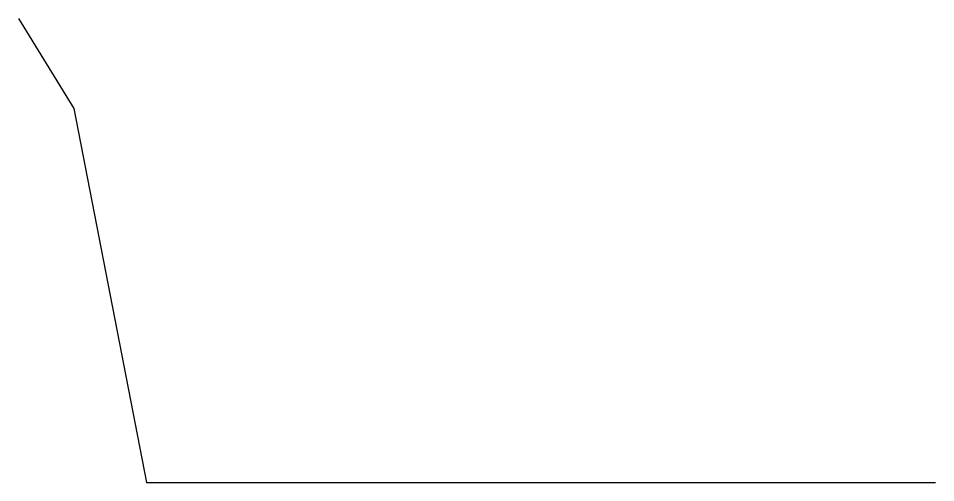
# Model space of a CAD drawing. Header units: metres. Extents: x 328 to 648, y 0 to 162.
import ezdxf

# ---------------------------------------------------------------- set-up
doc = ezdxf.new("R2010")
doc.units = ezdxf.units.M

msp = doc.modelspace()

# ---------------------------------------------------------------- linework, layer by layer
msp.add_lwpolyline([(327.6, 162), (347, 130.6), (372.4, 0), (648, 0)])

doc.saveas('drawing.dxf')
